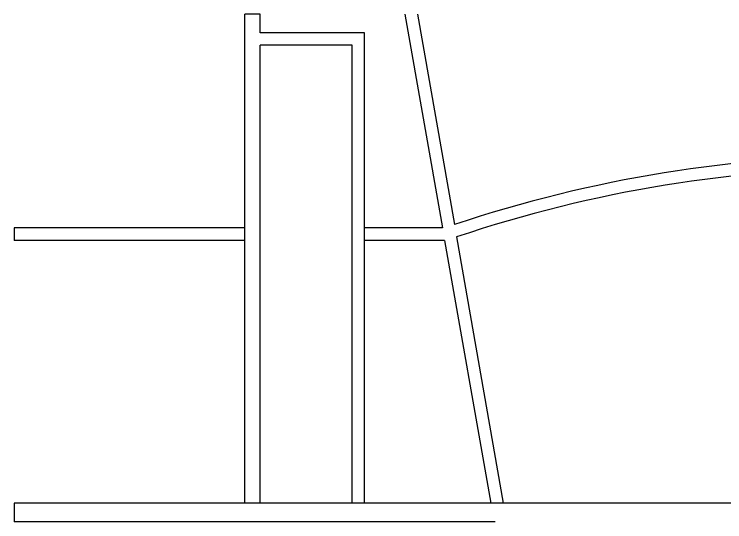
# Model space of a CAD drawing. Header units: inches. Extents: x 0 to 2615, y 0 to 2412.
# Drawn here: x 1549.1 to 2011.5, y 2082 to 2412 of the extents above; entities that cross this region are included whole.
import ezdxf

# ---------------------------------------------------------------- set-up
doc = ezdxf.new("R2010")
doc.units = ezdxf.units.IN
doc.header["$LTSCALE"] = 10
doc.header["$MEASUREMENT"] = 0
doc.layers.add('A-WALL', color=5, linetype='CONTINUOUS')

msp = doc.modelspace()

# ---------------------------------------------------------------- linework, layer by layer
at = {"layer": 'A-WALL'}
for p, q in [((1699.08, 2093.96), (1699.08, 2412)), ((1709.07, 2412), (1699.08, 2412)), ((1709.07, 2400), (1709.07, 2412)), ((1803.36, 2412), (1827.74, 2273)), ((1811.52, 2412), (1835.52, 2275.19)), ((1777.11, 2400), (1709.07, 2400)), ((1777.11, 2093.96), (1777.11, 2400)), ((1709.07, 2093.96), (1709.07, 2391.96)), ((1769.07, 2391.96), (1709.07, 2391.96)), ((1769.07, 2093.96), (1769.07, 2391.96)), ((1699.08, 2273), (1549.11, 2273)), ((1549.11, 2273), (1549.11, 2264.96)), ((1827.74, 2273), (1777.11, 2273)), ((1836.93, 2267.18), (1867.32, 2093.96)), ((1699.08, 2264.96), (1549.11, 2264.96)), ((1829.15, 2264.96), (1777.11, 2264.96)), ((1829.15, 2264.96), (1859.15, 2093.96)), ((1549.11, 2093.96), (1549.11, 2081.96)), ((2089.11, 2093.96), (1549.11, 2093.96)), ((1862.11, 2081.96), (1549.11, 2081.96))]:
    msp.add_line(p, q, dxfattribs=at)
for radius, start, end in [(869.04, 71.511, 108.489), (861, 71.43067, 108.56933)]:
    msp.add_arc((2111.11, 1451), radius, start, end, dxfattribs=at)

doc.saveas('drawing.dxf')
